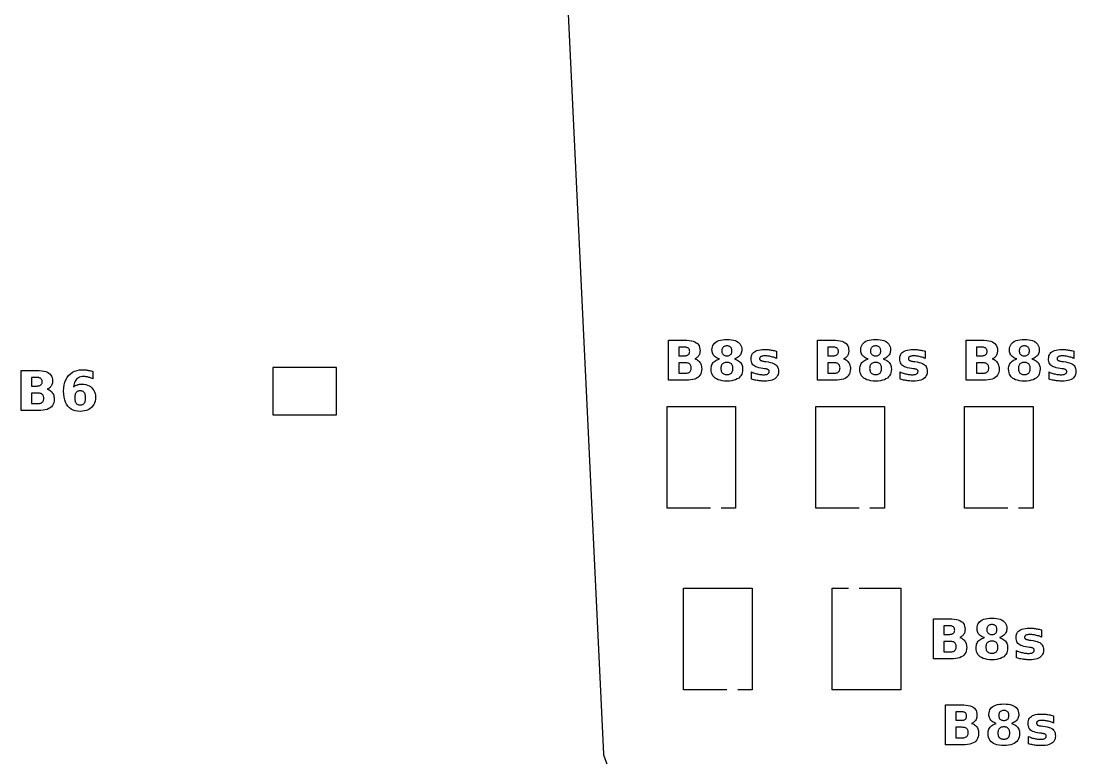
# Model space of a CAD drawing. Header units: millimetres. Extents: x 6 to 297, y 4 to 290.
# Drawn here: x 192.8 to 256.7, y 60.8 to 105.4 of the extents above; entities that cross this region are included whole.
import ezdxf

# ---------------------------------------------------------------- set-up
doc = ezdxf.new("R2010")
doc.units = ezdxf.units.MM
doc.layers.add('CUT', color=1, linetype='CONTINUOUS')
doc.layers.add('ENGRAVE', color=5, linetype='CONTINUOUS')

msp = doc.modelspace()

# ---------------------------------------------------------------- linework, layer by layer
at = {"layer": 'CUT', "color": 1}
for points in [[(224.0879, 144.7314), (228.0733, 61.038), (228.0755, 61.0152), (228.0823, 60.9932), (236.0587, 39.0581), (236.0597, 39.0557), (236.062, 39.0545), (239.4203, 37.5619)], [(234.55, 75.925), (231.925, 75.925), (231.925, 82.075), (236.075, 82.075), (236.075, 75.925), (235.2, 75.925)], [(243.55, 75.925), (240.925, 75.925), (240.925, 82.075), (245.075, 82.075), (245.075, 75.925), (244.2, 75.925)], [(252.55, 75.925), (249.925, 75.925), (249.925, 82.075), (254.075, 82.075), (254.075, 75.925), (253.2, 75.925)], [(235.55, 64.925), (232.925, 64.925), (232.925, 71.075), (237.075, 71.075), (237.075, 64.925), (236.2, 64.925)], [(243.55, 71.075), (246.075, 71.075), (246.075, 64.925), (241.925, 64.925), (241.925, 71.075), (242.9, 71.075)]]:
    msp.add_lwpolyline(points, dxfattribs=at)
msp.add_lwpolyline([(208.075, 84.425), (208.075, 81.575), (211.925, 81.575), (211.925, 84.425), (208.075, 84.425)], close=True, dxfattribs=at)
at = {"layer": 'ENGRAVE', "color": 5}
for points in [[(233.8249, 84.8378), (233.8694, 84.7935), (233.9088, 84.7436), (233.9426, 84.689), (233.9703, 84.6304), (233.9918, 84.5678), (234.0072, 84.5013), (234.0164, 84.4307), (234.0195, 84.3562), (234.0129, 84.244), (233.9931, 84.1417), (233.9601, 84.0494), (233.9139, 83.967), (233.8545, 83.8946), (233.7819, 83.8321), (233.6958, 83.7794), (233.596, 83.7363), (233.4824, 83.7027), (233.3551, 83.6788), (233.214, 83.6644), (233.0592, 83.6596), (232.0192, 83.6596), (232.0192, 86.0896), (232.9599, 86.0896), (233.1209, 86.0854), (233.2664, 86.0726), (233.3963, 86.0514), (233.5108, 86.0216), (233.6097, 85.9834), (233.6932, 85.9366), (233.7626, 85.8805), (233.8193, 85.8142), (233.8635, 85.7376), (233.895, 85.6509), (233.9139, 85.5539), (233.9202, 85.4467), (233.9179, 85.389), (233.911, 85.3343), (233.8995, 85.2825), (233.8833, 85.2337), (233.8626, 85.1878), (233.8372, 85.1448), (233.8075, 85.1051), (233.7736, 85.0689), (233.7355, 85.0364), (233.6933, 85.0074), (233.6469, 84.9819), (233.5963, 84.9601), (233.6611, 84.9378), (233.7208, 84.91), (233.7754, 84.8766), (233.8249, 84.8378)], [(233.1227, 85.1651), (233.1581, 85.1778), (233.1896, 85.1941), (233.2171, 85.214), (233.2405, 85.2374), (233.2596, 85.2642), (233.2745, 85.2945), (233.2851, 85.3283), (233.2915, 85.3654), (233.2936, 85.406), (233.2915, 85.4462), (233.2851, 85.483), (233.2745, 85.5165), (233.2596, 85.5467), (233.2405, 85.5736), (233.2171, 85.5973), (233.1896, 85.6174), (233.1581, 85.6339), (233.1227, 85.6467), (233.0833, 85.6559), (233.0399, 85.6614), (232.9925, 85.6632), (232.6458, 85.6632), (232.6458, 85.1489), (232.9925, 85.1489), (233.0399, 85.1507), (233.0833, 85.1561), (233.1227, 85.1651)], [(234.8437, 85.0744), (234.7971, 85.1145), (234.7567, 85.1586), (234.7224, 85.2066), (234.6943, 85.2585), (234.6725, 85.3141), (234.6569, 85.3735), (234.6475, 85.4367), (234.6444, 85.5037), (234.6508, 85.6022), (234.6699, 85.6925), (234.7018, 85.7747), (234.7464, 85.8487), (234.8037, 85.9147), (234.8739, 85.9724), (234.9563, 86.0217), (235.0507, 86.0619), (235.1571, 86.0933), (235.2753, 86.1157), (235.4056, 86.1291), (235.5477, 86.1336), (235.6888, 86.1291), (235.8182, 86.1158), (235.9359, 86.0935), (236.0418, 86.0623), (236.1359, 86.0222), (236.2183, 85.9732), (236.2884, 85.9157), (236.3458, 85.8498), (236.3904, 85.7757), (236.4223, 85.6933), (236.4414, 85.6026), (236.4478, 85.5037), (236.4446, 85.4367), (236.4352, 85.3735), (236.4195, 85.3141), (236.3975, 85.2585), (236.3692, 85.2066), (236.3346, 85.1586), (236.2939, 85.1145), (236.2472, 85.0744), (236.1945, 85.0382), (236.1357, 85.006), (236.071, 84.9778), (236.0002, 84.9536), (236.0793, 84.9284), (236.1516, 84.8985), (236.2173, 84.8638), (236.2761, 84.8244), (236.3283, 84.7803), (236.3737, 84.7314), (236.4123, 84.6779), (236.4438, 84.6199), (236.4683, 84.5574), (236.4858, 84.4905), (236.4963, 84.4191), (236.4998, 84.3432), (236.4932, 84.2277), (236.4732, 84.1219), (236.4398, 84.026), (236.3931, 83.9399), (236.3331, 83.8636), (236.2598, 83.7971), (236.1733, 83.7407), (236.074, 83.6945), (235.9617, 83.6586), (235.8366, 83.6329), (235.6986, 83.6175), (235.5477, 83.6124), (235.3963, 83.6175), (235.2577, 83.6329), (235.132, 83.6586), (235.0193, 83.6945), (234.9194, 83.7407), (234.8324, 83.7971), (234.7585, 83.8636), (234.6981, 83.9399), (234.6511, 84.026), (234.6175, 84.1219), (234.5974, 84.2277), (234.5907, 84.3432), (234.5942, 84.4191), (234.6047, 84.4905), (234.6222, 84.5574), (234.6467, 84.6199), (234.6783, 84.6779), (234.7168, 84.7314), (234.7622, 84.7803), (234.8144, 84.8244), (234.8733, 84.8638), (234.9389, 84.8985), (235.0112, 84.9284), (235.0903, 84.9536), (235.0196, 84.9778), (234.9549, 85.006), (234.8962, 85.0382), (234.8437, 85.0744)], [(235.257, 85.312), (235.2726, 85.2767), (235.2928, 85.2451), (235.3174, 85.2172), (235.3462, 85.1934), (235.3788, 85.1738), (235.4153, 85.1586), (235.4556, 85.1478), (235.4997, 85.1413), (235.5477, 85.1391), (235.5947, 85.1413), (235.6379, 85.1478), (235.6775, 85.1586), (235.7134, 85.1738), (235.7455, 85.1934), (235.7739, 85.2172), (235.7983, 85.2451), (235.8182, 85.2767), (235.8337, 85.312), (235.8448, 85.351), (235.8515, 85.3938), (235.8537, 85.4402), (235.8515, 85.4866), (235.8448, 85.5293), (235.8337, 85.5682), (235.8182, 85.6033), (235.7983, 85.6347), (235.7739, 85.6624), (235.7455, 85.686), (235.7134, 85.7053), (235.6775, 85.7204), (235.6379, 85.7311), (235.5947, 85.7375), (235.5477, 85.7397), (235.4997, 85.7375), (235.4556, 85.731), (235.4153, 85.7202), (235.3788, 85.705), (235.3462, 85.6854), (235.3174, 85.6616), (235.2928, 85.6337), (235.2726, 85.6022), (235.257, 85.5672), (235.2458, 85.5285), (235.2391, 85.4861), (235.2368, 85.4402), (235.2391, 85.3938), (235.2458, 85.351), (235.257, 85.312)], [(242.8249, 84.8378), (242.8694, 84.7935), (242.9088, 84.7436), (242.9426, 84.689), (242.9703, 84.6304), (242.9918, 84.5678), (243.0072, 84.5013), (243.0164, 84.4307), (243.0195, 84.3562), (243.0129, 84.244), (242.9931, 84.1417), (242.9601, 84.0494), (242.9139, 83.967), (242.8545, 83.8946), (242.7819, 83.8321), (242.6958, 83.7794), (242.596, 83.7363), (242.4824, 83.7027), (242.3551, 83.6788), (242.214, 83.6644), (242.0592, 83.6596), (241.0192, 83.6596), (241.0192, 86.0896), (241.9599, 86.0896), (242.1209, 86.0854), (242.2664, 86.0726), (242.3963, 86.0514), (242.5108, 86.0216), (242.6097, 85.9834), (242.6932, 85.9366), (242.7626, 85.8805), (242.8193, 85.8142), (242.8635, 85.7376), (242.895, 85.6509), (242.9139, 85.5539), (242.9202, 85.4467), (242.9179, 85.389), (242.911, 85.3343), (242.8995, 85.2825), (242.8833, 85.2337), (242.8626, 85.1878), (242.8372, 85.1448), (242.8075, 85.1051), (242.7736, 85.0689), (242.7355, 85.0364), (242.6933, 85.0074), (242.6469, 84.9819), (242.5963, 84.9601), (242.6611, 84.9378), (242.7208, 84.91), (242.7754, 84.8766), (242.8249, 84.8378)], [(242.1227, 85.1651), (242.1581, 85.1778), (242.1896, 85.1941), (242.2171, 85.214), (242.2405, 85.2374), (242.2596, 85.2642), (242.2745, 85.2945), (242.2851, 85.3283), (242.2915, 85.3654), (242.2936, 85.406), (242.2915, 85.4462), (242.2851, 85.483), (242.2745, 85.5165), (242.2596, 85.5467), (242.2405, 85.5736), (242.2171, 85.5973), (242.1896, 85.6174), (242.1581, 85.6339), (242.1227, 85.6467), (242.0833, 85.6559), (242.0399, 85.6614), (241.9925, 85.6632), (241.6458, 85.6632), (241.6458, 85.1489), (241.9925, 85.1489), (242.0399, 85.1507), (242.0833, 85.1561), (242.1227, 85.1651)], [(243.8437, 85.0744), (243.7971, 85.1145), (243.7567, 85.1586), (243.7224, 85.2066), (243.6943, 85.2585), (243.6725, 85.3141), (243.6569, 85.3735), (243.6475, 85.4367), (243.6444, 85.5037), (243.6508, 85.6022), (243.6699, 85.6925), (243.7018, 85.7747), (243.7464, 85.8487), (243.8037, 85.9147), (243.8739, 85.9724), (243.9563, 86.0217), (244.0507, 86.0619), (244.1571, 86.0933), (244.2753, 86.1157), (244.4056, 86.1291), (244.5477, 86.1336), (244.6888, 86.1291), (244.8182, 86.1158), (244.9359, 86.0935), (245.0418, 86.0623), (245.1359, 86.0222), (245.2183, 85.9732), (245.2884, 85.9157), (245.3458, 85.8498), (245.3904, 85.7757), (245.4223, 85.6933), (245.4414, 85.6026), (245.4478, 85.5037), (245.4446, 85.4367), (245.4352, 85.3735), (245.4195, 85.3141), (245.3975, 85.2585), (245.3692, 85.2066), (245.3346, 85.1586), (245.2939, 85.1145), (245.2472, 85.0744), (245.1945, 85.0382), (245.1357, 85.006), (245.071, 84.9778), (245.0002, 84.9536), (245.0793, 84.9284), (245.1516, 84.8985), (245.2173, 84.8638), (245.2761, 84.8244), (245.3283, 84.7803), (245.3737, 84.7314), (245.4123, 84.6779), (245.4438, 84.6199), (245.4683, 84.5574), (245.4858, 84.4905), (245.4963, 84.4191), (245.4998, 84.3432), (245.4932, 84.2277), (245.4732, 84.1219), (245.4398, 84.026), (245.3931, 83.9399), (245.3331, 83.8636), (245.2598, 83.7971), (245.1733, 83.7407), (245.074, 83.6945), (244.9617, 83.6586), (244.8366, 83.6329), (244.6986, 83.6175), (244.5477, 83.6124), (244.3963, 83.6175), (244.2577, 83.6329), (244.132, 83.6586), (244.0193, 83.6945), (243.9194, 83.7407), (243.8324, 83.7971), (243.7585, 83.8636), (243.6981, 83.9399), (243.6511, 84.026), (243.6175, 84.1219), (243.5974, 84.2277), (243.5907, 84.3432), (243.5942, 84.4191), (243.6047, 84.4905), (243.6222, 84.5574), (243.6467, 84.6199), (243.6783, 84.6779), (243.7168, 84.7314), (243.7622, 84.7803), (243.8144, 84.8244), (243.8733, 84.8638), (243.9389, 84.8985), (244.0112, 84.9284), (244.0903, 84.9536), (244.0196, 84.9778), (243.9549, 85.006), (243.8962, 85.0382), (243.8437, 85.0744)], [(244.257, 85.312), (244.2726, 85.2767), (244.2928, 85.2451), (244.3174, 85.2172), (244.3462, 85.1934), (244.3788, 85.1738), (244.4153, 85.1586), (244.4556, 85.1478), (244.4997, 85.1413), (244.5477, 85.1391), (244.5947, 85.1413), (244.6379, 85.1478), (244.6775, 85.1586), (244.7134, 85.1738), (244.7455, 85.1934), (244.7739, 85.2172), (244.7983, 85.2451), (244.8182, 85.2767), (244.8337, 85.312), (244.8448, 85.351), (244.8515, 85.3938), (244.8537, 85.4402), (244.8515, 85.4866), (244.8448, 85.5293), (244.8337, 85.5682), (244.8182, 85.6033), (244.7983, 85.6347), (244.7739, 85.6624), (244.7455, 85.686), (244.7134, 85.7053), (244.6775, 85.7204), (244.6379, 85.7311), (244.5947, 85.7375), (244.5477, 85.7397), (244.4997, 85.7375), (244.4556, 85.731), (244.4153, 85.7202), (244.3788, 85.705), (244.3462, 85.6854), (244.3174, 85.6616), (244.2928, 85.6337), (244.2726, 85.6022), (244.257, 85.5672), (244.2458, 85.5285), (244.2391, 85.4861), (244.2368, 85.4402), (244.2391, 85.3938), (244.2458, 85.351), (244.257, 85.312)], [(251.8249, 84.8378), (251.8694, 84.7935), (251.9088, 84.7436), (251.9426, 84.689), (251.9703, 84.6304), (251.9918, 84.5678), (252.0072, 84.5013), (252.0164, 84.4307), (252.0195, 84.3562), (252.0129, 84.244), (251.9931, 84.1417), (251.9601, 84.0494), (251.9139, 83.967), (251.8545, 83.8946), (251.7819, 83.8321), (251.6958, 83.7794), (251.596, 83.7363), (251.4824, 83.7027), (251.3551, 83.6788), (251.214, 83.6644), (251.0592, 83.6596), (250.0192, 83.6596), (250.0192, 86.0896), (250.9599, 86.0896), (251.1209, 86.0854), (251.2664, 86.0726), (251.3963, 86.0514), (251.5108, 86.0216), (251.6097, 85.9834), (251.6932, 85.9366), (251.7626, 85.8805), (251.8193, 85.8142), (251.8635, 85.7376), (251.895, 85.6509), (251.9139, 85.5539), (251.9202, 85.4467), (251.9179, 85.389), (251.911, 85.3343), (251.8995, 85.2825), (251.8833, 85.2337), (251.8626, 85.1878), (251.8372, 85.1448), (251.8075, 85.1051), (251.7736, 85.0689), (251.7355, 85.0364), (251.6933, 85.0074), (251.6469, 84.9819), (251.5963, 84.9601), (251.6611, 84.9378), (251.7208, 84.91), (251.7754, 84.8766), (251.8249, 84.8378)], [(251.1227, 85.1651), (251.1581, 85.1778), (251.1896, 85.1941), (251.2171, 85.214), (251.2405, 85.2374), (251.2596, 85.2642), (251.2745, 85.2945), (251.2851, 85.3283), (251.2915, 85.3654), (251.2936, 85.406), (251.2915, 85.4462), (251.2851, 85.483), (251.2745, 85.5165), (251.2596, 85.5467), (251.2405, 85.5736), (251.2171, 85.5973), (251.1896, 85.6174), (251.1581, 85.6339), (251.1227, 85.6467), (251.0833, 85.6559), (251.0399, 85.6614), (250.9925, 85.6632), (250.6458, 85.6632), (250.6458, 85.1489), (250.9925, 85.1489), (251.0399, 85.1507), (251.0833, 85.1561), (251.1227, 85.1651)], [(252.8437, 85.0744), (252.7971, 85.1145), (252.7567, 85.1586), (252.7224, 85.2066), (252.6943, 85.2585), (252.6725, 85.3141), (252.6569, 85.3735), (252.6475, 85.4367), (252.6444, 85.5037), (252.6508, 85.6022), (252.6699, 85.6925), (252.7018, 85.7747), (252.7464, 85.8487), (252.8037, 85.9147), (252.8739, 85.9724), (252.9563, 86.0217), (253.0507, 86.0619), (253.1571, 86.0933), (253.2753, 86.1157), (253.4056, 86.1291), (253.5477, 86.1336), (253.6888, 86.1291), (253.8182, 86.1158), (253.9359, 86.0935), (254.0418, 86.0623), (254.1359, 86.0222), (254.2183, 85.9732), (254.2884, 85.9157), (254.3458, 85.8498), (254.3904, 85.7757), (254.4223, 85.6933), (254.4414, 85.6026), (254.4478, 85.5037), (254.4446, 85.4367), (254.4352, 85.3735), (254.4195, 85.3141), (254.3975, 85.2585), (254.3692, 85.2066), (254.3346, 85.1586), (254.2939, 85.1145), (254.2472, 85.0744), (254.1945, 85.0382), (254.1357, 85.006), (254.071, 84.9778), (254.0002, 84.9536), (254.0793, 84.9284), (254.1516, 84.8985), (254.2173, 84.8638), (254.2761, 84.8244), (254.3283, 84.7803), (254.3737, 84.7314), (254.4123, 84.6779), (254.4438, 84.6199), (254.4683, 84.5574), (254.4858, 84.4905), (254.4963, 84.4191), (254.4998, 84.3432), (254.4932, 84.2277), (254.4732, 84.1219), (254.4398, 84.026), (254.3931, 83.9399), (254.3331, 83.8636), (254.2598, 83.7971), (254.1733, 83.7407), (254.074, 83.6945), (253.9617, 83.6586), (253.8366, 83.6329), (253.6986, 83.6175), (253.5477, 83.6124), (253.3963, 83.6175), (253.2577, 83.6329), (253.132, 83.6586), (253.0193, 83.6945), (252.9194, 83.7407), (252.8324, 83.7971), (252.7585, 83.8636), (252.6981, 83.9399), (252.6511, 84.026), (252.6175, 84.1219), (252.5974, 84.2277), (252.5907, 84.3432), (252.5942, 84.4191), (252.6047, 84.4905), (252.6222, 84.5574), (252.6467, 84.6199), (252.6783, 84.6779), (252.7168, 84.7314), (252.7622, 84.7803), (252.8144, 84.8244), (252.8733, 84.8638), (252.9389, 84.8985), (253.0112, 84.9284), (253.0903, 84.9536), (253.0196, 84.9778), (252.9549, 85.006), (252.8962, 85.0382), (252.8437, 85.0744)], [(253.257, 85.312), (253.2726, 85.2767), (253.2928, 85.2451), (253.3174, 85.2172), (253.3462, 85.1934), (253.3788, 85.1738), (253.4153, 85.1586), (253.4556, 85.1478), (253.4997, 85.1413), (253.5477, 85.1391), (253.5947, 85.1413), (253.6379, 85.1478), (253.6775, 85.1586), (253.7134, 85.1738), (253.7455, 85.1934), (253.7739, 85.2172), (253.7983, 85.2451), (253.8182, 85.2767), (253.8337, 85.312), (253.8448, 85.351), (253.8515, 85.3938), (253.8537, 85.4402), (253.8515, 85.4866), (253.8448, 85.5293), (253.8337, 85.5682), (253.8182, 85.6033), (253.7983, 85.6347), (253.7739, 85.6624), (253.7455, 85.686), (253.7134, 85.7053), (253.6775, 85.7204), (253.6379, 85.7311), (253.5947, 85.7375), (253.5477, 85.7397), (253.4997, 85.7375), (253.4556, 85.731), (253.4153, 85.7202), (253.3788, 85.705), (253.3462, 85.6854), (253.3174, 85.6616), (253.2928, 85.6337), (253.2726, 85.6022), (253.257, 85.5672), (253.2458, 85.5285), (253.2391, 85.4861), (253.2368, 85.4402), (253.2391, 85.3938), (253.2458, 85.351), (253.257, 85.312)], [(238.544, 84.9828), (238.482, 85.0078), (238.4207, 85.0306), (238.3601, 85.0512), (238.3002, 85.0697), (238.2411, 85.0859), (238.1827, 85.1), (238.1252, 85.112), (238.0687, 85.1217), (238.0134, 85.1293), (237.9591, 85.1348), (237.906, 85.138), (237.8539, 85.1391), (237.8009, 85.1379), (237.7527, 85.1345), (237.7092, 85.1287), (237.6705, 85.1207), (237.6365, 85.1103), (237.6073, 85.0976), (237.5827, 85.0825), (237.5625, 85.065), (237.5469, 85.0449), (237.5357, 85.0224), (237.529, 84.9973), (237.5267, 84.9698), (237.5284, 84.9474), (237.5335, 84.9268), (237.542, 84.908), (237.5539, 84.891), (237.5691, 84.8758), (237.5878, 84.8624), (237.6108, 84.8505), (237.6392, 84.8396), (237.673, 84.8299), (237.7122, 84.8212), (237.7567, 84.8136), (237.8067, 84.8071), (237.9092, 84.7924), (238.0503, 84.7714), (238.1751, 84.7463), (238.2836, 84.7171), (238.3758, 84.6839), (238.4518, 84.6466), (238.5114, 84.6052), (238.5587, 84.5577), (238.5973, 84.502), (238.6274, 84.438), (238.6489, 84.3658), (238.6618, 84.2854), (238.6661, 84.1967), (238.6601, 84.1036), (238.6422, 84.0186), (238.6123, 83.9416), (238.5706, 83.8726), (238.5169, 83.8117), (238.4512, 83.7589), (238.3737, 83.7141), (238.2845, 83.6775), (238.1835, 83.649), (238.0707, 83.6287), (237.9462, 83.6165), (237.8099, 83.6124), (237.7494, 83.6132), (237.6881, 83.6156), (237.6262, 83.6195), (237.5636, 83.6251), (237.5004, 83.6322), (237.4364, 83.6409), (237.3718, 83.6512), (237.3066, 83.663), (237.2409, 83.6765), (237.1745, 83.6915), (237.1076, 83.7081), (237.0401, 83.7263), (237.0401, 84.169), (237.0984, 84.142), (237.1572, 84.1173), (237.2165, 84.095), (237.2763, 84.075), (237.3366, 84.0574), (237.3973, 84.0421), (237.4585, 84.0292), (237.52, 84.0186), (237.5819, 84.0104), (237.644, 84.0045), (237.7065, 84.001), (237.7692, 83.9998), (237.8239, 84.0011), (237.8738, 84.005), (237.919, 84.0116), (237.9595, 84.0208), (237.9953, 84.0326), (238.0264, 84.047), (238.0528, 84.064), (238.0743, 84.0835), (238.0911, 84.1056), (238.1031, 84.1302), (238.1103, 84.1573), (238.1127, 84.1869), (238.111, 84.2119), (238.1061, 84.2346), (238.0978, 84.2551), (238.0863, 84.2734), (238.0714, 84.2895), (238.0533, 84.3033), (238.0302, 84.3156), (238.0005, 84.3269), (237.9644, 84.3373), (237.9216, 84.3467), (237.8723, 84.3552), (237.8164, 84.3627), (237.7139, 84.3758), (237.5907, 84.3943), (237.4804, 84.4175), (237.3831, 84.4453), (237.2987, 84.4777), (237.2272, 84.5148), (237.1687, 84.5564), (237.1209, 84.6042), (237.0819, 84.6595), (237.0515, 84.7224), (237.0298, 84.793), (237.0168, 84.8711), (237.0124, 84.9568), (237.0179, 85.0492), (237.0345, 85.1333), (237.0621, 85.2091), (237.1007, 85.2765), (237.1503, 85.3357), (237.211, 85.3865), (237.283, 85.4293), (237.3669, 85.4643), (237.4624, 85.4915), (237.5698, 85.5109), (237.6889, 85.5226), (237.8197, 85.5265), (237.8739, 85.5258), (237.9289, 85.5238), (237.9849, 85.5204), (238.0418, 85.5156), (238.0996, 85.5095), (238.1582, 85.5021), (238.2182, 85.4931), (238.28, 85.4827), (238.3434, 85.4707), (238.4085, 85.4572), (238.4754, 85.4421), (238.544, 85.4256), (238.544, 84.9828)], [(247.544, 84.9828), (247.482, 85.0078), (247.4207, 85.0306), (247.3601, 85.0512), (247.3002, 85.0697), (247.2411, 85.0859), (247.1827, 85.1), (247.1252, 85.112), (247.0687, 85.1217), (247.0134, 85.1293), (246.9591, 85.1348), (246.906, 85.138), (246.8539, 85.1391), (246.8009, 85.1379), (246.7527, 85.1345), (246.7092, 85.1287), (246.6705, 85.1207), (246.6365, 85.1103), (246.6073, 85.0976), (246.5827, 85.0825), (246.5625, 85.065), (246.5469, 85.0449), (246.5357, 85.0224), (246.529, 84.9973), (246.5267, 84.9698), (246.5284, 84.9474), (246.5335, 84.9268), (246.542, 84.908), (246.5539, 84.891), (246.5691, 84.8758), (246.5878, 84.8624), (246.6108, 84.8505), (246.6392, 84.8396), (246.673, 84.8299), (246.7122, 84.8212), (246.7567, 84.8136), (246.8067, 84.8071), (246.9092, 84.7924), (247.0503, 84.7714), (247.1751, 84.7463), (247.2836, 84.7171), (247.3758, 84.6839), (247.4518, 84.6466), (247.5114, 84.6052), (247.5587, 84.5577), (247.5973, 84.502), (247.6274, 84.438), (247.6489, 84.3658), (247.6618, 84.2854), (247.6661, 84.1967), (247.6601, 84.1036), (247.6422, 84.0186), (247.6123, 83.9416), (247.5706, 83.8726), (247.5169, 83.8117), (247.4512, 83.7589), (247.3737, 83.7141), (247.2845, 83.6775), (247.1835, 83.649), (247.0707, 83.6287), (246.9462, 83.6165), (246.8099, 83.6124), (246.7494, 83.6132), (246.6881, 83.6156), (246.6262, 83.6195), (246.5636, 83.6251), (246.5004, 83.6322), (246.4364, 83.6409), (246.3718, 83.6512), (246.3066, 83.663), (246.2409, 83.6765), (246.1745, 83.6915), (246.1076, 83.7081), (246.0401, 83.7263), (246.0401, 84.169), (246.0984, 84.142), (246.1572, 84.1173), (246.2165, 84.095), (246.2763, 84.075), (246.3366, 84.0574), (246.3973, 84.0421), (246.4585, 84.0292), (246.52, 84.0186), (246.5819, 84.0104), (246.644, 84.0045), (246.7065, 84.001), (246.7692, 83.9998), (246.8239, 84.0011), (246.8738, 84.005), (246.919, 84.0116), (246.9595, 84.0208), (246.9953, 84.0326), (247.0264, 84.047), (247.0528, 84.064), (247.0743, 84.0835), (247.0911, 84.1056), (247.1031, 84.1302), (247.1103, 84.1573), (247.1127, 84.1869), (247.111, 84.2119), (247.1061, 84.2346), (247.0978, 84.2551), (247.0863, 84.2734), (247.0714, 84.2895), (247.0533, 84.3033), (247.0302, 84.3156), (247.0005, 84.3269), (246.9644, 84.3373), (246.9216, 84.3467), (246.8723, 84.3552), (246.8164, 84.3627), (246.7139, 84.3758), (246.5907, 84.3943), (246.4804, 84.4175), (246.3831, 84.4453), (246.2987, 84.4777), (246.2272, 84.5148), (246.1687, 84.5564), (246.1209, 84.6042), (246.0819, 84.6595), (246.0515, 84.7224), (246.0298, 84.793), (246.0168, 84.8711), (246.0124, 84.9568), (246.0179, 85.0492), (246.0345, 85.1333), (246.0621, 85.2091), (246.1007, 85.2765), (246.1503, 85.3357), (246.211, 85.3865), (246.283, 85.4293), (246.3669, 85.4643), (246.4624, 85.4915), (246.5698, 85.5109), (246.6889, 85.5226), (246.8197, 85.5265), (246.8739, 85.5258), (246.9289, 85.5238), (246.9849, 85.5204), (247.0418, 85.5156), (247.0996, 85.5095), (247.1582, 85.5021), (247.2182, 85.4931), (247.28, 85.4827), (247.3434, 85.4707), (247.4085, 85.4572), (247.4754, 85.4421), (247.544, 85.4256), (247.544, 84.9828)], [(256.544, 84.9828), (256.482, 85.0078), (256.4207, 85.0306), (256.3601, 85.0512), (256.3002, 85.0697), (256.2411, 85.0859), (256.1827, 85.1), (256.1252, 85.112), (256.0687, 85.1217), (256.0134, 85.1293), (255.9591, 85.1348), (255.906, 85.138), (255.8539, 85.1391), (255.8009, 85.1379), (255.7527, 85.1345), (255.7092, 85.1287), (255.6705, 85.1207), (255.6365, 85.1103), (255.6073, 85.0976), (255.5827, 85.0825), (255.5625, 85.065), (255.5469, 85.0449), (255.5357, 85.0224), (255.529, 84.9973), (255.5267, 84.9698), (255.5284, 84.9474), (255.5335, 84.9268), (255.542, 84.908), (255.5539, 84.891), (255.5691, 84.8758), (255.5878, 84.8624), (255.6108, 84.8505), (255.6392, 84.8396), (255.673, 84.8299), (255.7122, 84.8212), (255.7567, 84.8136), (255.8067, 84.8071), (255.9092, 84.7924), (256.0503, 84.7714), (256.1751, 84.7463), (256.2836, 84.7171), (256.3758, 84.6839), (256.4518, 84.6466), (256.5114, 84.6052), (256.5587, 84.5577), (256.5973, 84.502), (256.6274, 84.438), (256.6489, 84.3658), (256.6618, 84.2854), (256.6661, 84.1967), (256.6601, 84.1036), (256.6422, 84.0186), (256.6123, 83.9416), (256.5706, 83.8726), (256.5169, 83.8117), (256.4512, 83.7589), (256.3737, 83.7141), (256.2845, 83.6775), (256.1835, 83.649), (256.0707, 83.6287), (255.9462, 83.6165), (255.8099, 83.6124), (255.7494, 83.6132), (255.6881, 83.6156), (255.6262, 83.6195), (255.5636, 83.6251), (255.5004, 83.6322), (255.4364, 83.6409), (255.3718, 83.6512), (255.3066, 83.663), (255.2409, 83.6765), (255.1745, 83.6915), (255.1076, 83.7081), (255.0401, 83.7263), (255.0401, 84.169), (255.0984, 84.142), (255.1572, 84.1173), (255.2165, 84.095), (255.2763, 84.075), (255.3366, 84.0574), (255.3973, 84.0421), (255.4585, 84.0292), (255.52, 84.0186), (255.5819, 84.0104), (255.644, 84.0045), (255.7065, 84.001), (255.7692, 83.9998), (255.8239, 84.0011), (255.8738, 84.005), (255.919, 84.0116), (255.9595, 84.0208), (255.9953, 84.0326), (256.0264, 84.047), (256.0528, 84.064), (256.0743, 84.0835), (256.0911, 84.1056), (256.1031, 84.1302), (256.1103, 84.1573), (256.1127, 84.1869), (256.111, 84.2119), (256.1061, 84.2346), (256.0978, 84.2551), (256.0863, 84.2734), (256.0714, 84.2895), (256.0533, 84.3033), (256.0302, 84.3156), (256.0005, 84.3269), (255.9644, 84.3373), (255.9216, 84.3467), (255.8723, 84.3552), (255.8164, 84.3627), (255.7139, 84.3758), (255.5907, 84.3943), (255.4804, 84.4175), (255.3831, 84.4453), (255.2987, 84.4777), (255.2272, 84.5148), (255.1687, 84.5564), (255.1209, 84.6042), (255.0819, 84.6595), (255.0515, 84.7224), (255.0298, 84.793), (255.0168, 84.8711), (255.0124, 84.9568), (255.0179, 85.0492), (255.0345, 85.1333), (255.0621, 85.2091), (255.1007, 85.2765), (255.1503, 85.3357), (255.211, 85.3865), (255.283, 85.4293), (255.3669, 85.4643), (255.4624, 85.4915), (255.5698, 85.5109), (255.6889, 85.5226), (255.8197, 85.5265), (255.8739, 85.5258), (255.9289, 85.5238), (255.9849, 85.5204), (256.0418, 85.5156), (256.0996, 85.5095), (256.1582, 85.5021), (256.2182, 85.4931), (256.28, 85.4827), (256.3434, 85.4707), (256.4085, 85.4572), (256.4754, 85.4421), (256.544, 85.4256), (256.544, 84.9828)], [(197.1321, 83.7657), (197.082, 83.7869), (197.033, 83.806), (196.9849, 83.823), (196.9379, 83.8378), (196.8918, 83.8506), (196.8464, 83.8612), (196.8014, 83.87), (196.7567, 83.8768), (196.7124, 83.8817), (196.6685, 83.8846), (196.6249, 83.8855), (196.535, 83.8812), (196.452, 83.8683), (196.3758, 83.8467), (196.3066, 83.8165), (196.2442, 83.7776), (196.1887, 83.7301), (196.1402, 83.6741), (196.099, 83.6098), (196.065, 83.537), (196.0382, 83.4559), (196.0187, 83.3665), (196.0064, 83.2687), (196.0427, 83.2942), (196.08, 83.3174), (196.1183, 83.3385), (196.1576, 83.3573), (196.1978, 83.3739), (196.2391, 83.3883), (196.2815, 83.4005), (196.3252, 83.4105), (196.3701, 83.4182), (196.4164, 83.4238), (196.4638, 83.4271), (196.5126, 83.4282), (196.6328, 83.4221), (196.745, 83.404), (196.8493, 83.3737), (196.9455, 83.3313), (197.0337, 83.2767), (197.114, 83.2101), (197.1838, 83.1336), (197.241, 83.0497), (197.2855, 82.9582), (197.3172, 82.8593), (197.3363, 82.7528), (197.3426, 82.6388), (197.3355, 82.5129), (197.3143, 82.3957), (197.2788, 82.287), (197.2291, 82.1871), (197.1652, 82.0957), (197.0871, 82.013), (196.9971, 81.9411), (196.8974, 81.8823), (196.788, 81.8366), (196.669, 81.8039), (196.5403, 81.7843), (196.4019, 81.7778), (196.25, 81.7867), (196.1099, 81.8133), (195.9818, 81.8578), (195.8655, 81.9199), (195.7611, 81.9999), (195.6687, 82.0976), (195.5893, 82.2117), (195.5244, 82.3406), (195.474, 82.4844), (195.4379, 82.6431), (195.4163, 82.8166), (195.409, 83.005), (195.4175, 83.1986), (195.4428, 83.3778), (195.4849, 83.5427), (195.544, 83.6933), (195.6198, 83.8296), (195.7126, 83.9515), (195.82, 84.0566), (195.94, 84.1427), (196.0725, 84.2096), (196.2175, 84.2575), (196.3751, 84.2861), (196.5451, 84.2957), (196.6007, 84.295), (196.6558, 84.2928), (196.7103, 84.2892), (196.7643, 84.2841), (196.8177, 84.2776), (196.8706, 84.2697), (196.9232, 84.2603), (196.9755, 84.2494), (197.0277, 84.2371), (197.0797, 84.2234), (197.1315, 84.2082), (197.1831, 84.1915), (197.1831, 83.7423), (197.1321, 83.7657)], [(233.2238, 84.1215), (233.2633, 84.1414), (233.2977, 84.1658), (233.3268, 84.1946), (233.3506, 84.228), (233.3691, 84.2659), (233.3823, 84.3083), (233.3902, 84.3552), (233.3929, 84.4067), (233.3903, 84.4571), (233.3824, 84.5032), (233.3693, 84.5448), (233.3509, 84.5821), (233.3273, 84.615), (233.2985, 84.6435), (233.2643, 84.6676), (233.2249, 84.6873), (233.1801, 84.7027), (233.1299, 84.7137), (233.0745, 84.7202), (233.0136, 84.7224), (232.6458, 84.7224), (232.6458, 84.086), (233.0136, 84.086), (233.074, 84.0883), (233.1291, 84.0949), (233.1791, 84.106), (233.2238, 84.1215)], [(235.3495, 84.7042), (235.3112, 84.6802), (235.2775, 84.6508), (235.2487, 84.6165), (235.2251, 84.5776), (235.2067, 84.534), (235.1936, 84.4859), (235.1857, 84.4331), (235.1831, 84.3758), (235.1857, 84.3184), (235.1936, 84.2657), (235.2067, 84.2177), (235.2251, 84.1743), (235.2487, 84.1356), (235.2775, 84.1015), (235.3112, 84.0724), (235.3495, 84.0486), (235.3923, 84.0301), (235.4396, 84.0169), (235.4914, 84.0089), (235.5477, 84.0063), (235.6035, 84.0089), (235.6548, 84.0169), (235.7015, 84.0301), (235.7437, 84.0486), (235.7814, 84.0724), (235.8146, 84.1015), (235.843, 84.1356), (235.8662, 84.1743), (235.8842, 84.2177), (235.8971, 84.2657), (235.9048, 84.3184), (235.9074, 84.3758), (235.9048, 84.4336), (235.8971, 84.4867), (235.8842, 84.5351), (235.8662, 84.5787), (235.843, 84.6175), (235.8146, 84.6516), (235.7814, 84.6807), (235.7437, 84.7045), (235.7015, 84.723), (235.6548, 84.7363), (235.6035, 84.7442), (235.5477, 84.7468), (235.4914, 84.7442), (235.4396, 84.7362), (235.3923, 84.7228), (235.3495, 84.7042)], [(242.2238, 84.1215), (242.2633, 84.1414), (242.2977, 84.1658), (242.3268, 84.1946), (242.3506, 84.228), (242.3691, 84.2659), (242.3823, 84.3083), (242.3902, 84.3552), (242.3929, 84.4067), (242.3903, 84.4571), (242.3824, 84.5032), (242.3693, 84.5448), (242.3509, 84.5821), (242.3273, 84.615), (242.2985, 84.6435), (242.2643, 84.6676), (242.2249, 84.6873), (242.1801, 84.7027), (242.1299, 84.7137), (242.0745, 84.7202), (242.0136, 84.7224), (241.6458, 84.7224), (241.6458, 84.086), (242.0136, 84.086), (242.074, 84.0883), (242.1291, 84.0949), (242.1791, 84.106), (242.2238, 84.1215)], [(244.3495, 84.7042), (244.3112, 84.6802), (244.2775, 84.6508), (244.2487, 84.6165), (244.2251, 84.5776), (244.2067, 84.534), (244.1936, 84.4859), (244.1857, 84.4331), (244.1831, 84.3758), (244.1857, 84.3184), (244.1936, 84.2657), (244.2067, 84.2177), (244.2251, 84.1743), (244.2487, 84.1356), (244.2775, 84.1015), (244.3112, 84.0724), (244.3495, 84.0486), (244.3923, 84.0301), (244.4396, 84.0169), (244.4914, 84.0089), (244.5477, 84.0063), (244.6035, 84.0089), (244.6548, 84.0169), (244.7015, 84.0301), (244.7437, 84.0486), (244.7814, 84.0724), (244.8146, 84.1015), (244.843, 84.1356), (244.8662, 84.1743), (244.8842, 84.2177), (244.8971, 84.2657), (244.9048, 84.3184), (244.9074, 84.3758), (244.9048, 84.4336), (244.8971, 84.4867), (244.8842, 84.5351), (244.8662, 84.5787), (244.843, 84.6175), (244.8146, 84.6516), (244.7814, 84.6807), (244.7437, 84.7045), (244.7015, 84.723), (244.6548, 84.7363), (244.6035, 84.7442), (244.5477, 84.7468), (244.4914, 84.7442), (244.4396, 84.7362), (244.3923, 84.7228), (244.3495, 84.7042)], [(251.2238, 84.1215), (251.2633, 84.1414), (251.2977, 84.1658), (251.3268, 84.1946), (251.3506, 84.228), (251.3691, 84.2659), (251.3823, 84.3083), (251.3902, 84.3552), (251.3929, 84.4067), (251.3903, 84.4571), (251.3824, 84.5032), (251.3693, 84.5448), (251.3509, 84.5821), (251.3273, 84.615), (251.2985, 84.6435), (251.2643, 84.6676), (251.2249, 84.6873), (251.1801, 84.7027), (251.1299, 84.7137), (251.0745, 84.7202), (251.0136, 84.7224), (250.6458, 84.7224), (250.6458, 84.086), (251.0136, 84.086), (251.074, 84.0883), (251.1291, 84.0949), (251.1791, 84.106), (251.2238, 84.1215)], [(253.3495, 84.7042), (253.3112, 84.6802), (253.2775, 84.6508), (253.2487, 84.6165), (253.2251, 84.5776), (253.2067, 84.534), (253.1936, 84.4859), (253.1857, 84.4331), (253.1831, 84.3758), (253.1857, 84.3184), (253.1936, 84.2657), (253.2067, 84.2177), (253.2251, 84.1743), (253.2487, 84.1356), (253.2775, 84.1015), (253.3112, 84.0724), (253.3495, 84.0486), (253.3923, 84.0301), (253.4396, 84.0169), (253.4914, 84.0089), (253.5477, 84.0063), (253.6035, 84.0089), (253.6548, 84.0169), (253.7015, 84.0301), (253.7437, 84.0486), (253.7814, 84.0724), (253.8146, 84.1015), (253.843, 84.1356), (253.8662, 84.1743), (253.8842, 84.2177), (253.8971, 84.2657), (253.9048, 84.3184), (253.9074, 84.3758), (253.9048, 84.4336), (253.8971, 84.4867), (253.8842, 84.5351), (253.8662, 84.5787), (253.843, 84.6175), (253.8146, 84.6516), (253.7814, 84.6807), (253.7437, 84.7045), (253.7015, 84.723), (253.6548, 84.7363), (253.6035, 84.7442), (253.5477, 84.7468), (253.4914, 84.7442), (253.4396, 84.7362), (253.3923, 84.7228), (253.3495, 84.7042)], [(194.5905, 83.042), (194.64, 83.0032), (194.6845, 82.9589), (194.724, 82.909), (194.7578, 82.8544), (194.7854, 82.7958), (194.807, 82.7332), (194.8223, 82.6667), (194.8316, 82.5961), (194.8346, 82.5216), (194.828, 82.4094), (194.8082, 82.3071), (194.7752, 82.2148), (194.729, 82.1324), (194.6696, 82.06), (194.597, 81.9975), (194.5109, 81.9448), (194.4111, 81.9017), (194.2975, 81.8681), (194.1702, 81.8442), (194.0292, 81.8298), (193.8743, 81.825), (192.8343, 81.825), (192.8343, 84.255), (193.7751, 84.255), (193.936, 84.2508), (194.0815, 84.238), (194.2115, 84.2168), (194.3259, 84.187), (194.4249, 84.1488), (194.5083, 84.102), (194.5777, 84.0459), (194.6344, 83.9796), (194.6786, 83.903), (194.7101, 83.8163), (194.729, 83.7193), (194.7354, 83.6121), (194.733, 83.5544), (194.7261, 83.4997), (194.7146, 83.4479), (194.6985, 83.3991), (194.6777, 83.3532), (194.6523, 83.3102), (194.6226, 83.2705), (194.5887, 83.2343), (194.5506, 83.2017), (194.5084, 83.1727), (194.462, 83.1473), (194.4115, 83.1255), (194.4762, 83.1032), (194.5359, 83.0754), (194.5905, 83.042)], [(193.8984, 83.3215), (193.9378, 83.3305), (193.9733, 83.3432), (194.0047, 83.3595), (194.0322, 83.3794), (194.0556, 83.4028), (194.0747, 83.4296), (194.0896, 83.4599), (194.1002, 83.4937), (194.1066, 83.5308), (194.1087, 83.5714), (194.1066, 83.6115), (194.1002, 83.6484), (194.0896, 83.6819), (194.0747, 83.7121), (194.0556, 83.739), (194.0322, 83.7627), (194.0047, 83.7828), (193.9733, 83.7993), (193.9378, 83.8121), (193.8984, 83.8213), (193.855, 83.8267), (193.8076, 83.8286), (193.4609, 83.8286), (193.4609, 83.3143), (193.8076, 83.3143), (193.855, 83.3161), (193.8984, 83.3215)], [(196.3079, 83.0127), (196.2646, 82.9979), (196.2257, 82.9772), (196.1915, 82.9505), (196.1618, 82.9179), (196.1367, 82.8794), (196.1162, 82.835), (196.1002, 82.7847), (196.0888, 82.7284), (196.0819, 82.6662), (196.0796, 82.5981), (196.0819, 82.53), (196.0888, 82.4678), (196.1002, 82.4115), (196.1162, 82.3612), (196.1367, 82.3168), (196.1618, 82.2783), (196.1915, 82.2457), (196.2257, 82.2191), (196.2646, 82.1983), (196.3079, 82.1835), (196.3559, 82.1746), (196.4084, 82.1717), (196.4614, 82.1746), (196.5098, 82.1835), (196.5535, 82.1983), (196.5925, 82.2191), (196.6269, 82.2457), (196.6566, 82.2783), (196.6817, 82.3168), (196.7023, 82.3612), (196.7183, 82.4115), (196.7297, 82.4678), (196.7365, 82.53), (196.7388, 82.5981), (196.7365, 82.6662), (196.7297, 82.7284), (196.7183, 82.7847), (196.7023, 82.835), (196.6817, 82.8794), (196.6566, 82.9179), (196.6269, 82.9505), (196.5925, 82.9772), (196.5535, 82.9979), (196.5098, 83.0127), (196.4614, 83.0216), (196.4084, 83.0245), (196.3559, 83.0216), (196.3079, 83.0127)], [(193.9942, 82.2714), (194.0389, 82.2869), (194.0785, 82.3068), (194.1128, 82.3312), (194.1419, 82.36), (194.1657, 82.3934), (194.1842, 82.4313), (194.1974, 82.4737), (194.2054, 82.5206), (194.208, 82.5721), (194.2054, 82.6225), (194.1975, 82.6686), (194.1844, 82.7102), (194.1661, 82.7475), (194.1425, 82.7804), (194.1136, 82.8089), (194.0795, 82.833), (194.04, 82.8527), (193.9952, 82.8681), (193.9451, 82.8791), (193.8896, 82.8856), (193.8288, 82.8878), (193.4609, 82.8878), (193.4609, 82.2514), (193.8288, 82.2514), (193.8891, 82.2536), (193.9442, 82.2603), (193.9942, 82.2714)], [(249.8617, 67.9782), (249.9062, 67.9339), (249.9456, 67.884), (249.9795, 67.8294), (250.0071, 67.7708), (250.0286, 67.7082), (250.044, 67.6417), (250.0532, 67.5711), (250.0563, 67.4966), (250.0497, 67.3844), (250.0299, 67.2821), (249.9969, 67.1898), (249.9507, 67.1074), (249.8913, 67.035), (249.8187, 66.9725), (249.7326, 66.9198), (249.6328, 66.8767), (249.5192, 66.8431), (249.3919, 66.8192), (249.2508, 66.8048), (249.096, 66.8), (248.056, 66.8), (248.056, 69.23), (248.9967, 69.23), (249.1577, 69.2258), (249.3032, 69.213), (249.4331, 69.1918), (249.5476, 69.162), (249.6465, 69.1238), (249.73, 69.077), (249.7994, 69.0209), (249.8561, 68.9546), (249.9003, 68.878), (249.9318, 68.7913), (249.9507, 68.6943), (249.957, 68.5871), (249.9547, 68.5294), (249.9478, 68.4747), (249.9363, 68.4229), (249.9201, 68.3741), (249.8994, 68.3282), (249.874, 68.2852), (249.8443, 68.2455), (249.8104, 68.2093), (249.7723, 68.1767), (249.7301, 68.1477), (249.6837, 68.1223), (249.6331, 68.1005), (249.6979, 68.0782), (249.7576, 68.0504), (249.8122, 68.017), (249.8617, 67.9782)], [(250.8805, 68.2147), (250.834, 68.2549), (250.7935, 68.299), (250.7592, 68.347), (250.7311, 68.3988), (250.7093, 68.4545), (250.6937, 68.5139), (250.6843, 68.5771), (250.6812, 68.6441), (250.6876, 68.7425), (250.7067, 68.8329), (250.7386, 68.9151), (250.7832, 68.9891), (250.8406, 69.055), (250.9107, 69.1128), (250.9931, 69.1621), (251.0875, 69.2023), (251.1939, 69.2337), (251.3122, 69.2561), (251.4424, 69.2695), (251.5845, 69.274), (251.7257, 69.2695), (251.855, 69.2561), (251.9727, 69.2339), (252.0786, 69.2027), (252.1727, 69.1626), (252.2551, 69.1136), (252.3252, 69.0561), (252.3826, 68.9902), (252.4272, 68.9161), (252.4591, 68.8337), (252.4782, 68.743), (252.4846, 68.6441), (252.4814, 68.5771), (252.472, 68.5139), (252.4563, 68.4545), (252.4343, 68.3988), (252.406, 68.347), (252.3715, 68.299), (252.3307, 68.2549), (252.284, 68.2147), (252.2313, 68.1786), (252.1725, 68.1464), (252.1078, 68.1182), (252.037, 68.0939), (252.1161, 68.0688), (252.1884, 68.0389), (252.2541, 68.0042), (252.3129, 67.9648), (252.3651, 67.9207), (252.4105, 67.8718), (252.4491, 67.8183), (252.4806, 67.7603), (252.5051, 67.6978), (252.5226, 67.6309), (252.5331, 67.5595), (252.5367, 67.4836), (252.53, 67.3681), (252.51, 67.2623), (252.4766, 67.1664), (252.43, 67.0803), (252.3699, 67.004), (252.2966, 66.9375), (252.2101, 66.8811), (252.1108, 66.8349), (251.9985, 66.799), (251.8734, 66.7733), (251.7354, 66.7579), (251.5845, 66.7528), (251.4331, 66.7579), (251.2945, 66.7733), (251.1689, 66.799), (251.0561, 66.8349), (250.9562, 66.8811), (250.8692, 66.9375), (250.7953, 67.004), (250.7349, 67.0803), (250.6879, 67.1664), (250.6543, 67.2623), (250.6342, 67.3681), (250.6275, 67.4836), (250.631, 67.5595), (250.6415, 67.6309), (250.659, 67.6978), (250.6835, 67.7603), (250.7151, 67.8183), (250.7536, 67.8718), (250.799, 67.9207), (250.8512, 67.9648), (250.9101, 68.0042), (250.9757, 68.0389), (251.0481, 68.0688), (251.1271, 68.0939), (251.0564, 68.1182), (250.9917, 68.1464), (250.9331, 68.1786), (250.8805, 68.2147)], [(249.1595, 68.3055), (249.195, 68.3182), (249.2264, 68.3345), (249.2539, 68.3544), (249.2773, 68.3778), (249.2964, 68.4046), (249.3113, 68.4349), (249.3219, 68.4687), (249.3283, 68.5058), (249.3304, 68.5464), (249.3283, 68.5865), (249.3219, 68.6234), (249.3113, 68.6569), (249.2964, 68.6871), (249.2773, 68.714), (249.2539, 68.7377), (249.2264, 68.7578), (249.195, 68.7743), (249.1595, 68.7871), (249.1201, 68.7963), (249.0767, 68.8017), (249.0293, 68.8036), (248.6826, 68.8036), (248.6826, 68.2893), (249.0293, 68.2893), (249.0767, 68.2911), (249.1201, 68.2965), (249.1595, 68.3055)], [(251.2938, 68.4524), (251.3094, 68.4171), (251.3296, 68.3855), (251.3542, 68.3576), (251.383, 68.3337), (251.4156, 68.3142), (251.4521, 68.299), (251.4924, 68.2882), (251.5365, 68.2817), (251.5845, 68.2795), (251.6315, 68.2817), (251.6747, 68.2882), (251.7143, 68.299), (251.7502, 68.3142), (251.7823, 68.3337), (251.8107, 68.3576), (251.8351, 68.3855), (251.855, 68.4171), (251.8706, 68.4524), (251.8816, 68.4914), (251.8883, 68.5342), (251.8905, 68.5806), (251.8883, 68.627), (251.8816, 68.6697), (251.8706, 68.7086), (251.855, 68.7437), (251.8351, 68.7751), (251.8107, 68.8028), (251.7823, 68.8264), (251.7502, 68.8457), (251.7143, 68.8608), (251.6747, 68.8715), (251.6315, 68.8779), (251.5845, 68.8801), (251.5365, 68.8779), (251.4924, 68.8714), (251.4521, 68.8605), (251.4156, 68.8454), (251.383, 68.8258), (251.3542, 68.802), (251.3296, 68.7741), (251.3094, 68.7426), (251.2938, 68.7076), (251.2826, 68.6689), (251.2759, 68.6265), (251.2736, 68.5806), (251.2759, 68.5342), (251.2826, 68.4914), (251.2938, 68.4524)], [(254.5808, 68.1232), (254.5188, 68.1482), (254.4575, 68.171), (254.3969, 68.1916), (254.337, 68.21), (254.2779, 68.2263), (254.2195, 68.2404), (254.162, 68.2524), (254.1055, 68.2621), (254.0502, 68.2697), (253.9959, 68.2752), (253.9428, 68.2784), (253.8907, 68.2795), (253.8377, 68.2783), (253.7895, 68.2749), (253.746, 68.2691), (253.7073, 68.261), (253.6733, 68.2507), (253.6441, 68.238), (253.6195, 68.2229), (253.5993, 68.2053), (253.5837, 68.1853), (253.5725, 68.1628), (253.5658, 68.1377), (253.5635, 68.1102), (253.5652, 68.0878), (253.5703, 68.0672), (253.5788, 68.0484), (253.5907, 68.0314), (253.6059, 68.0162), (253.6246, 68.0028), (253.6476, 67.9909), (253.676, 67.98), (253.7098, 67.9702), (253.749, 67.9616), (253.7936, 67.954), (253.8435, 67.9475), (253.946, 67.9328), (254.0871, 67.9118), (254.2119, 67.8867), (254.3204, 67.8575), (254.4126, 67.8243), (254.4886, 67.787), (254.5482, 67.7456), (254.5955, 67.6981), (254.6341, 67.6424), (254.6642, 67.5784), (254.6857, 67.5062), (254.6986, 67.4258), (254.7029, 67.3371), (254.6969, 67.244), (254.679, 67.159), (254.6492, 67.082), (254.6074, 67.013), (254.5537, 66.9521), (254.488, 66.8993), (254.4105, 66.8545), (254.3213, 66.8179), (254.2203, 66.7894), (254.1075, 66.7691), (253.983, 66.7569), (253.8467, 66.7528), (253.7862, 66.7536), (253.7249, 66.756), (253.663, 66.7599), (253.6004, 66.7655), (253.5372, 66.7726), (253.4732, 66.7813), (253.4086, 66.7916), (253.3435, 66.8034), (253.2777, 66.8169), (253.2113, 66.8319), (253.1444, 66.8485), (253.0769, 66.8667), (253.0769, 67.3094), (253.1352, 67.2824), (253.194, 67.2577), (253.2533, 67.2354), (253.3131, 67.2154), (253.3734, 67.1978), (253.4341, 67.1825), (253.4953, 67.1696), (253.5569, 67.159), (253.6187, 67.1507), (253.6808, 67.1449), (253.7433, 67.1413), (253.8061, 67.1402), (253.8607, 67.1415), (253.9106, 67.1454), (253.9558, 67.152), (253.9963, 67.1611), (254.0321, 67.1729), (254.0632, 67.1874), (254.0896, 67.2044), (254.1111, 67.2239), (254.1279, 67.246), (254.1399, 67.2706), (254.1471, 67.2977), (254.1495, 67.3273), (254.1478, 67.3523), (254.1429, 67.375), (254.1346, 67.3955), (254.1231, 67.4138), (254.1082, 67.4299), (254.0901, 67.4437), (254.067, 67.456), (254.0374, 67.4673), (254.0012, 67.4777), (253.9584, 67.4871), (253.9091, 67.4956), (253.8533, 67.5031), (253.7507, 67.5161), (253.6275, 67.5347), (253.5172, 67.5579), (253.4199, 67.5857), (253.3355, 67.6181), (253.264, 67.6552), (253.2055, 67.6968), (253.1577, 67.7446), (253.1187, 67.7999), (253.0883, 67.8628), (253.0666, 67.9334), (253.0536, 68.0115), (253.0492, 68.0972), (253.0547, 68.1896), (253.0713, 68.2737), (253.0989, 68.3495), (253.1375, 68.4169), (253.1871, 68.4761), (253.2478, 68.5269), (253.3199, 68.5697), (253.4037, 68.6047), (253.4993, 68.6319), (253.6066, 68.6513), (253.7257, 68.663), (253.8565, 68.6669), (253.9107, 68.6662), (253.9657, 68.6641), (254.0217, 68.6608), (254.0786, 68.656), (254.1364, 68.6499), (254.1951, 68.6424), (254.255, 68.6335), (254.3168, 68.6231), (254.3802, 68.6111), (254.4453, 68.5976), (254.5122, 68.5825), (254.5808, 68.566), (254.5808, 68.1232)], [(249.2606, 67.2619), (249.3001, 67.2818), (249.3345, 67.3062), (249.3636, 67.335), (249.3874, 67.3684), (249.4059, 67.4063), (249.4191, 67.4487), (249.427, 67.4956), (249.4297, 67.5471), (249.4271, 67.5975), (249.4192, 67.6436), (249.4061, 67.6852), (249.3877, 67.7225), (249.3641, 67.7554), (249.3353, 67.7839), (249.3012, 67.808), (249.2617, 67.8277), (249.2169, 67.8431), (249.1667, 67.8541), (249.1113, 67.8606), (249.0505, 67.8628), (248.6826, 67.8628), (248.6826, 67.2264), (249.0505, 67.2264), (249.1108, 67.2286), (249.1659, 67.2353), (249.2159, 67.2464), (249.2606, 67.2619)], [(251.3863, 67.8446), (251.3481, 67.8206), (251.3143, 67.7912), (251.2855, 67.7569), (251.2619, 67.718), (251.2435, 67.6744), (251.2304, 67.6263), (251.2225, 67.5735), (251.2199, 67.5161), (251.2225, 67.4588), (251.2304, 67.4061), (251.2435, 67.3581), (251.2619, 67.3147), (251.2855, 67.276), (251.3143, 67.2419), (251.3481, 67.2128), (251.3863, 67.189), (251.4291, 67.1705), (251.4764, 67.1573), (251.5282, 67.1493), (251.5845, 67.1467), (251.6403, 67.1493), (251.6916, 67.1573), (251.7383, 67.1705), (251.7805, 67.189), (251.8182, 67.2128), (251.8514, 67.2419), (251.8798, 67.276), (251.903, 67.3147), (251.921, 67.3581), (251.9339, 67.4061), (251.9416, 67.4588), (251.9442, 67.5161), (251.9416, 67.574), (251.9339, 67.6271), (251.921, 67.6754), (251.903, 67.7191), (251.8798, 67.7579), (251.8514, 67.792), (251.8182, 67.8211), (251.7805, 67.8449), (251.7383, 67.8634), (251.6916, 67.8767), (251.6403, 67.8846), (251.5845, 67.8872), (251.5282, 67.8846), (251.4764, 67.8766), (251.4291, 67.8632), (251.3863, 67.8446)], [(250.584, 62.7806), (250.6285, 62.7362), (250.668, 62.6864), (250.7018, 62.6317), (250.7294, 62.5731), (250.751, 62.5106), (250.7663, 62.444), (250.7756, 62.3735), (250.7786, 62.299), (250.772, 62.1868), (250.7522, 62.0845), (250.7192, 61.9922), (250.673, 61.9098), (250.6136, 61.8374), (250.541, 61.7749), (250.4549, 61.7222), (250.3551, 61.679), (250.2415, 61.6455), (250.1142, 61.6215), (249.9731, 61.6072), (249.8183, 61.6024), (248.7783, 61.6024), (248.7783, 64.0324), (249.7191, 64.0324), (249.88, 64.0281), (250.0255, 64.0154), (250.1555, 63.9941), (250.2699, 63.9644), (250.3689, 63.9261), (250.4523, 63.8794), (250.5217, 63.8233), (250.5784, 63.757), (250.6226, 63.6804), (250.6541, 63.5937), (250.673, 63.4967), (250.6793, 63.3895), (250.677, 63.3318), (250.6701, 63.2771), (250.6586, 63.2253), (250.6425, 63.1764), (250.6217, 63.1305), (250.5963, 63.0876), (250.5666, 63.0478), (250.5327, 63.0117), (250.4946, 62.9791), (250.4524, 62.9501), (250.406, 62.9247), (250.3555, 62.9028), (250.4202, 62.8805), (250.4799, 62.8527), (250.5345, 62.8194), (250.584, 62.7806)], [(251.6028, 63.0171), (251.5563, 63.0573), (251.5158, 63.1014), (251.4815, 63.1494), (251.4534, 63.2012), (251.4316, 63.2568), (251.416, 63.3162), (251.4066, 63.3794), (251.4035, 63.4464), (251.4099, 63.5449), (251.429, 63.6352), (251.4609, 63.7174), (251.5055, 63.7915), (251.5629, 63.8574), (251.633, 63.9152), (251.7155, 63.9644), (251.8099, 64.0047), (251.9162, 64.036), (252.0345, 64.0584), (252.1647, 64.0719), (252.3068, 64.0763), (252.448, 64.0719), (252.5774, 64.0585), (252.695, 64.0362), (252.8009, 64.0051), (252.895, 63.965), (252.9774, 63.916), (253.0475, 63.8584), (253.1049, 63.7926), (253.1495, 63.7185), (253.1814, 63.6361), (253.2005, 63.5454), (253.2069, 63.4464), (253.2037, 63.3794), (253.1943, 63.3162), (253.1786, 63.2568), (253.1566, 63.2012), (253.1283, 63.1494), (253.0938, 63.1014), (253.0531, 63.0573), (253.0063, 63.0171), (252.9536, 62.981), (252.8948, 62.9488), (252.8301, 62.9205), (252.7593, 62.8963), (252.8384, 62.8712), (252.9108, 62.8412), (252.9764, 62.8066), (253.0353, 62.7672), (253.0874, 62.723), (253.1328, 62.6741), (253.1714, 62.6206), (253.2029, 62.5627), (253.2274, 62.5002), (253.245, 62.4333), (253.2555, 62.3619), (253.259, 62.286), (253.2523, 62.1704), (253.2323, 62.0647), (253.199, 61.9688), (253.1523, 61.8827), (253.0923, 61.8064), (253.0189, 61.7399), (252.9324, 61.6835), (252.8331, 61.6373), (252.7208, 61.6014), (252.5957, 61.5757), (252.4577, 61.5603), (252.3068, 61.5552), (252.1554, 61.5603), (252.0168, 61.5757), (251.8912, 61.6014), (251.7784, 61.6373), (251.6785, 61.6835), (251.5915, 61.7399), (251.5176, 61.8064), (251.4572, 61.8827), (251.4102, 61.9688), (251.3766, 62.0647), (251.3565, 62.1704), (251.3498, 62.286), (251.3533, 62.3619), (251.3638, 62.4333), (251.3813, 62.5002), (251.4059, 62.5627), (251.4374, 62.6206), (251.4759, 62.6741), (251.5213, 62.723), (251.5735, 62.7672), (251.6324, 62.8066), (251.698, 62.8412), (251.7704, 62.8712), (251.8495, 62.8963), (251.7787, 62.9205), (251.714, 62.9488), (251.6554, 62.981), (251.6028, 63.0171)], [(249.8818, 63.1079), (249.9173, 63.1206), (249.9487, 63.1368), (249.9762, 63.1567), (249.9996, 63.1802), (250.0187, 63.207), (250.0336, 63.2373), (250.0442, 63.271), (250.0506, 63.3082), (250.0527, 63.3488), (250.0506, 63.3889), (250.0442, 63.4257), (250.0336, 63.4593), (250.0187, 63.4895), (249.9996, 63.5164), (249.9762, 63.54), (249.9487, 63.5602), (249.9173, 63.5767), (249.8818, 63.5895), (249.8424, 63.5986), (249.799, 63.6041), (249.7516, 63.606), (249.4049, 63.606), (249.4049, 63.0916), (249.7516, 63.0916), (249.799, 63.0934), (249.8424, 63.0989), (249.8818, 63.1079)], [(252.0161, 63.2548), (252.0318, 63.2195), (252.0519, 63.1879), (252.0765, 63.16), (252.1053, 63.1361), (252.1379, 63.1166), (252.1744, 63.1014), (252.2147, 63.0905), (252.2588, 63.084), (252.3068, 63.0819), (252.3538, 63.084), (252.3971, 63.0905), (252.4366, 63.1014), (252.4725, 63.1166), (252.5046, 63.1361), (252.5331, 63.16), (252.5574, 63.1879), (252.5774, 63.2195), (252.5929, 63.2548), (252.6039, 63.2938), (252.6106, 63.3365), (252.6128, 63.383), (252.6106, 63.4294), (252.6039, 63.472), (252.5929, 63.5109), (252.5774, 63.5461), (252.5574, 63.5775), (252.5331, 63.6051), (252.5046, 63.6288), (252.4725, 63.6481), (252.4366, 63.6631), (252.3971, 63.6739), (252.3538, 63.6803), (252.3068, 63.6824), (252.2588, 63.6803), (252.2147, 63.6738), (252.1744, 63.6629), (252.1379, 63.6477), (252.1053, 63.6282), (252.0765, 63.6043), (252.0519, 63.5765), (252.0318, 63.545), (252.0161, 63.5099), (252.0049, 63.4712), (251.9982, 63.4289), (251.9959, 63.383), (251.9982, 63.3365), (252.0049, 63.2938), (252.0161, 63.2548)], [(255.3031, 62.9256), (255.2411, 62.9506), (255.1798, 62.9734), (255.1192, 62.994), (255.0593, 63.0124), (255.0002, 63.0287), (254.9418, 63.0428), (254.8843, 63.0547), (254.8278, 63.0645), (254.7725, 63.0721), (254.7183, 63.0775), (254.6651, 63.0808), (254.613, 63.0819), (254.56, 63.0807), (254.5118, 63.0773), (254.4684, 63.0715), (254.4296, 63.0634), (254.3957, 63.053), (254.3664, 63.0404), (254.3418, 63.0253), (254.3217, 63.0077), (254.306, 62.9877), (254.2948, 62.9651), (254.2881, 62.9401), (254.2859, 62.9126), (254.2876, 62.8902), (254.2926, 62.8696), (254.3011, 62.8507), (254.313, 62.8337), (254.3282, 62.8186), (254.3469, 62.8052), (254.3699, 62.7932), (254.3983, 62.7824), (254.4321, 62.7726), (254.4713, 62.7639), (254.5159, 62.7563), (254.5658, 62.7498), (254.6683, 62.7352), (254.8094, 62.7142), (254.9342, 62.6891), (255.0427, 62.6599), (255.1349, 62.6267), (255.2109, 62.5894), (255.2706, 62.548), (255.3178, 62.5005), (255.3565, 62.4447), (255.3865, 62.3808), (255.408, 62.3086), (255.4209, 62.2281), (255.4252, 62.1395), (255.4192, 62.0464), (255.4013, 61.9613), (255.3715, 61.8844), (255.3297, 61.8154), (255.276, 61.7545), (255.2103, 61.7017), (255.1328, 61.6569), (255.0436, 61.6203), (254.9426, 61.5918), (254.8298, 61.5714), (254.7053, 61.5592), (254.5691, 61.5552), (254.5085, 61.556), (254.4473, 61.5583), (254.3853, 61.5623), (254.3227, 61.5678), (254.2595, 61.5749), (254.1955, 61.5837), (254.1309, 61.5939), (254.0658, 61.6058), (254, 61.6193), (253.9337, 61.6343), (253.8667, 61.6509), (253.7992, 61.6691), (253.7992, 62.1118), (253.8575, 62.0848), (253.9163, 62.0601), (253.9756, 62.0378), (254.0354, 62.0178), (254.0957, 62.0001), (254.1565, 61.9849), (254.2177, 61.9719), (254.2792, 61.9613), (254.341, 61.9531), (254.4031, 61.9472), (254.4656, 61.9437), (254.5284, 61.9425), (254.583, 61.9439), (254.6329, 61.9478), (254.6781, 61.9543), (254.7186, 61.9635), (254.7544, 61.9753), (254.7855, 61.9897), (254.8119, 62.0067), (254.8335, 62.0263), (254.8502, 62.0483), (254.8622, 62.0729), (254.8694, 62.1001), (254.8718, 62.1297), (254.8701, 62.1546), (254.8652, 62.1774), (254.8569, 62.1979), (254.8454, 62.2162), (254.8305, 62.2322), (254.8124, 62.2461), (254.7893, 62.2584), (254.7597, 62.2697), (254.7235, 62.2801), (254.6807, 62.2895), (254.6314, 62.298), (254.5756, 62.3055), (254.473, 62.3185), (254.3498, 62.3371), (254.2396, 62.3603), (254.1422, 62.3881), (254.0578, 62.4205), (253.9863, 62.4575), (253.9278, 62.4992), (253.88, 62.5469), (253.841, 62.6023), (253.8106, 62.6652), (253.7889, 62.7357), (253.7759, 62.8139), (253.7715, 62.8996), (253.777, 62.992), (253.7936, 63.0761), (253.8212, 63.1518), (253.8598, 63.2193), (253.9094, 63.2784), (253.9701, 63.3293), (254.0422, 63.372), (254.126, 63.407), (254.2216, 63.4342), (254.3289, 63.4537), (254.448, 63.4653), (254.5788, 63.4692), (254.633, 63.4686), (254.6881, 63.4665), (254.744, 63.4631), (254.8009, 63.4584), (254.8587, 63.4523), (254.9174, 63.4448), (254.9774, 63.4359), (255.0391, 63.4255), (255.1025, 63.4135), (255.1677, 63.4), (255.2345, 63.3849), (255.3031, 63.3683), (255.3031, 62.9256)], [(249.9829, 62.0642), (250.0224, 62.0842), (250.0568, 62.1086), (250.0859, 62.1374), (250.1097, 62.1708), (250.1282, 62.2087), (250.1414, 62.2511), (250.1494, 62.298), (250.152, 62.3494), (250.1494, 62.3999), (250.1415, 62.4459), (250.1284, 62.4876), (250.11, 62.5249), (250.0864, 62.5578), (250.0576, 62.5863), (250.0235, 62.6104), (249.984, 62.6301), (249.9392, 62.6455), (249.8891, 62.6564), (249.8336, 62.663), (249.7728, 62.6652), (249.4049, 62.6652), (249.4049, 62.0288), (249.7728, 62.0288), (249.8331, 62.031), (249.8882, 62.0377), (249.9382, 62.0487), (249.9829, 62.0642)], [(252.1086, 62.6469), (252.0704, 62.6229), (252.0366, 62.5936), (252.0078, 62.5593), (251.9842, 62.5203), (251.9658, 62.4768), (251.9527, 62.4287), (251.9449, 62.3759), (251.9422, 62.3185), (251.9449, 62.2612), (251.9527, 62.2085), (251.9658, 62.1604), (251.9842, 62.1171), (252.0078, 62.0783), (252.0366, 62.0443), (252.0704, 62.0152), (252.1086, 61.9914), (252.1514, 61.9729), (252.1987, 61.9596), (252.2505, 61.9517), (252.3068, 61.949), (252.3626, 61.9517), (252.4139, 61.9596), (252.4606, 61.9729), (252.5029, 61.9914), (252.5406, 62.0152), (252.5737, 62.0443), (252.6021, 62.0783), (252.6253, 62.1171), (252.6433, 62.1604), (252.6562, 62.2085), (252.6639, 62.2612), (252.6665, 62.3185), (252.6639, 62.3764), (252.6562, 62.4295), (252.6433, 62.4778), (252.6253, 62.5214), (252.6021, 62.5603), (252.5737, 62.5944), (252.5406, 62.6235), (252.5029, 62.6473), (252.4606, 62.6658), (252.4139, 62.679), (252.3626, 62.687), (252.3068, 62.6896), (252.2505, 62.6869), (252.1987, 62.6789), (252.1514, 62.6656), (252.1086, 62.6469)]]:
    msp.add_lwpolyline(points, close=True, dxfattribs=at)

doc.saveas('drawing.dxf')
